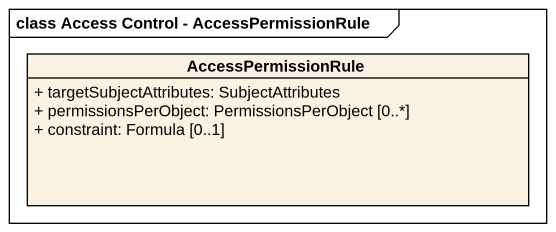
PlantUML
@startuml
mainframe class Access Control - AccessPermissionRule
hide circle
hide empty members
skinparam classAttributeIconSize 0
class AccessPermissionRule {
  + targetSubjectAttributes: SubjectAttributes
  + permissionsPerObject: PermissionsPerObject [0..*]
  + constraint: Formula [0..1]
}
@enduml
